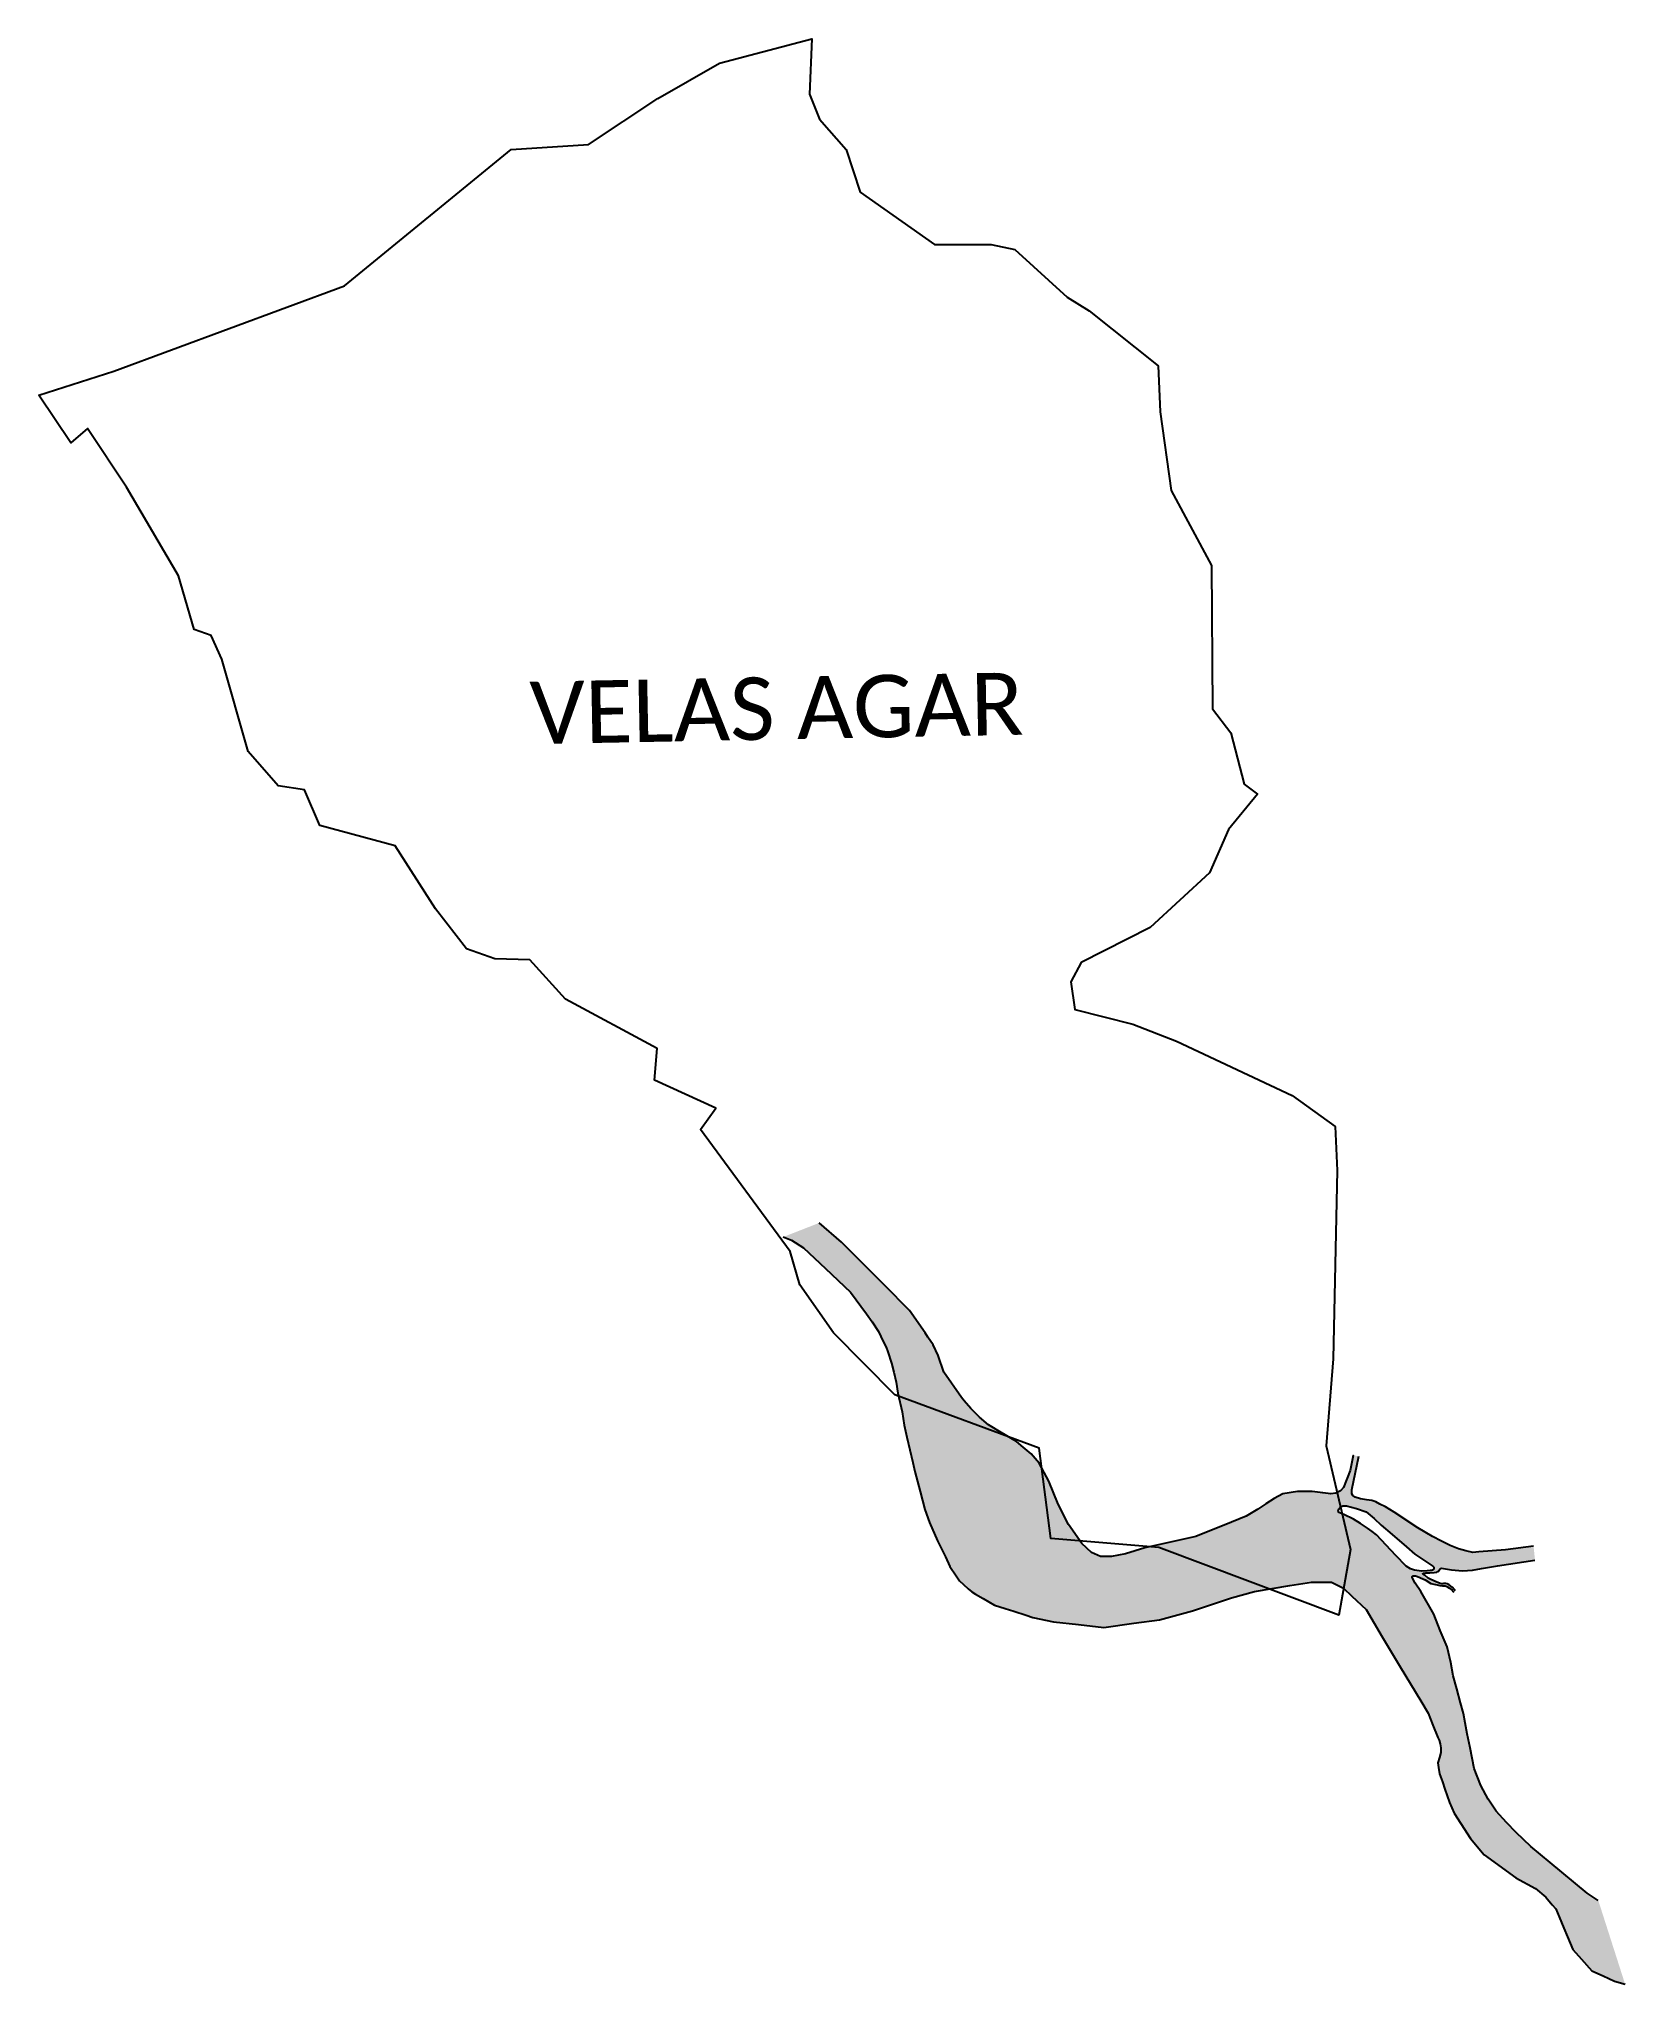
# Model space of a CAD drawing. Header units: metres. Extents: x 284719 to 287481, y 2012148 to 2015536.
import ezdxf

# ---------------------------------------------------------------- set-up
doc = ezdxf.new("R2010")
doc.units = ezdxf.units.M
doc.header["$MEASUREMENT"] = 0
for name, color, linetype in [('CREEK', 132, 'Continuous'), ('village', 3, 'Continuous'), ('VILLAGE NAME', 250, 'Continuous')]:
    doc.layers.add(name, color=color, linetype=linetype)
doc.styles.get("Standard").update_dxf_attribs({"font": 'simplex.shx'})

msp = doc.modelspace()

# ---------------------------------------------------------------- hatches: boundary and pattern name
at = {"layer": 'CREEK'}
h = msp.add_hatch(dxfattribs=at)
h.set_pattern_fill('DASH', color=256)
h.set_pattern_definition([(0, (0, 0), (3.175, 3.175), [3.175, -3.175])])
h.paths.add_polyline_path([(286897.2, 2012842.2), (286934.9, 2012848.4), (286969.9, 2012848.4), (286990.9, 2012837.6), (287005.1, 2012824.1), (287030, 2012800.8), (287058.1, 2012753.2), (287089.1, 2012701.1), (287125.1, 2012641.4), (287138, 2012620), (287146.2, 2012599.3), (287154.7, 2012577.7), (287157.1, 2012573.1), (287158.9, 2012566.5), (287160, 2012559.8), (287160, 2012551.6), (287157.6, 2012543), (287154.9, 2012533.7), (287155.8, 2012525.4), (287158, 2012514.5), (287162.8, 2012500.7), (287167.3, 2012487.7), (287175, 2012464.4), (287183.6, 2012445.9), (287194.9, 2012428.2), (287211.9, 2012401.8), (287235.5, 2012373.6), (287290.6, 2012333.6), (287324.8, 2012314.7), (287342.8, 2012299.7), (287354.2, 2012286.4), (287360.3, 2012279.4), (287366.1, 2012265.5), (287374.4, 2012245.6), (287380.6, 2012230.9), (287390.1, 2012208.4), (287405, 2012192), (287423.3, 2012171.7), (287442.6, 2012162.9), (287462.5, 2012153.7), (287480.9, 2012148.3), (287434.3, 2012293.8), (287414.8, 2012306.7), (287350.5, 2012360), (287316.6, 2012388), (287291.5, 2012412.6), (287274.2, 2012429.5), (287256.3, 2012449.5), (287242.4, 2012470.2), (287229.8, 2012494), (287218.2, 2012523.6), (287210.9, 2012559.7), (287206, 2012584.2), (287202.3, 2012603.5), (287199.3, 2012619.5), (287194.2, 2012638.3), (287187.7, 2012662.3), (287181.7, 2012684.9), (287177.4, 2012708.4), (287170.9, 2012735.8), (287158.9, 2012764), (287147.7, 2012792.3), (287125.3, 2012832), (287115.2, 2012846.4), (287111.9, 2012852.9), (287109.8, 2012857.5), (287110.7, 2012858.7), (287112.2, 2012859.3), (287116, 2012859.3), (287119.2, 2012858.4), (287128.9, 2012854.1), (287133, 2012852.3), (287142.9, 2012846.1), (287148, 2012844.5), (287153.9, 2012843.4), (287158.6, 2012842.5), (287162.9, 2012841.7), (287164.3, 2012841.7), (287165.9, 2012841.7), (287167.4, 2012841.7), (287169.2, 2012841.3), (287170.7, 2012840.7), (287175.1, 2012838), (287179.7, 2012834.1), (287181.6, 2012832.1), (287182.9, 2012830.7), (287185.1, 2012833), (287183.9, 2012834.9), (287179.6, 2012839.4), (287174.5, 2012843.8), (287171.2, 2012845.6), (287169, 2012846.2), (287167.1, 2012846.2), (287165.3, 2012845.7), (287163.6, 2012845.3), (287161, 2012845.3), (287159.1, 2012845.8), (287151.7, 2012849.1), (287142.8, 2012852.7), (287138, 2012855.5), (287132.2, 2012860.3), (287129.6, 2012862.3), (287128.7, 2012862.9), (287129.6, 2012864.1), (287133.7, 2012864.5), (287141.1, 2012864.5), (287148.6, 2012865.2), (287153, 2012865.9), (287154.7, 2012866.6), (287156, 2012867.5), (287158.2, 2012870.6), (287159.4, 2012872.2), (287161, 2012872.9), (287178.8, 2012869.8), (287197.7, 2012867.7), (287215.5, 2012869.2), (287231, 2012871.9), (287258.6, 2012876.8), (287324, 2012886.7), (287321.6, 2012911.1), (287272.6, 2012904.3), (287226.1, 2012900.9), (287215.6, 2012899.9), (287203.6, 2012902.9), (287190.8, 2012906.2), (287176.5, 2012912), (287161.4, 2012919.7), (287145.8, 2012927.5), (287120.1, 2012942.9), (287079.1, 2012970), (287063.7, 2012979.4), (287053.9, 2012984), (287046.7, 2012988.3), (287040.2, 2012990.7), (287030.7, 2012991.9), (287020, 2012993.1), (287011, 2012996.5), (287006.9, 2012999.2), (287004.9, 2013001.8), (287004.9, 2013004.4), (287004.9, 2013009.2), (287017.1, 2013067.5), (287007.7, 2013069), (287002.5, 2013042.7), (286990.5, 2013012.9), (286985.3, 2013007.3), (286977.1, 2013003.1), (286968.3, 2013001.9), (286954.7, 2013003.8), (286936.1, 2013006.4), (286910.6, 2013006.4), (286885.2, 2013002.3), (286870, 2012993.9), (286855.3, 2012984.6), (286841.2, 2012975.6), (286821.4, 2012963), (286795.8, 2012952.6), (286733.6, 2012927.5), (286644.5, 2012907.8), (286611.2, 2012897.7), (286586.7, 2012892.9), (286567.3, 2012892.9), (286551.6, 2012899.7), (286534.9, 2012915.4), (286512, 2012948.5), (286493.6, 2012983.8), (286477.4, 2013024.3), (286460.5, 2013055.3), (286447, 2013071.8), (286433, 2013083.5), (286421.5, 2013093), (286394.6, 2013109), (286372.5, 2013122.2), (286356.9, 2013135.8), (286341.8, 2013150.7), (286330.4, 2013163.8), (286325.3, 2013169.7), (286295, 2013214.1), (286285.1, 2013242.8), (286276.3, 2013261.7), (286267.1, 2013275), (286262, 2013282.4), (286234.9, 2013321.4), (286191.3, 2013365.3), (286116.8, 2013440.4), (286077.9, 2013473.9), (286015.3, 2013449.4), (286029.6, 2013443.6), (286050.6, 2013430.7), (286088.5, 2013394.6), (286132.2, 2013353.1), (286159.9, 2013315.3), (286170.1, 2013301.4), (286180.8, 2013284.5), (286189.2, 2013267.5), (286194.1, 2013257.6), (286197.5, 2013249.1), (286203.4, 2013229.5), (286208, 2013214), (286212, 2013196.4), (286214.8, 2013177.3), (286222.2, 2013144.9), (286225.9, 2013121.4), (286230.6, 2013101), (286235.7, 2013078.9), (286240.8, 2013056.9), (286244.5, 2013040.7), (286253.6, 2013006.1), (286261.9, 2012974.6), (286269.7, 2012952.3), (286283.9, 2012920.1), (286297.4, 2012892.3), (286305.5, 2012875.6), (286316.4, 2012859.2), (286321.9, 2012850.8), (286329.1, 2012844.3), (286337.3, 2012836.9), (286343.4, 2012831.4), (286349.9, 2012827.6), (286363.5, 2012819.6), (286383, 2012808.1), (286401.6, 2012802.3), (286416.4, 2012797.7), (286438, 2012791), (286450, 2012786.8), (286485.9, 2012779.3), (286529.4, 2012774.3), (286573.2, 2012769.3), (286625.5, 2012776.6), (286670, 2012782.9), (286728, 2012798.6), (286795.8, 2012821.1), (286835.8, 2012832.1)])
h.paths.add_polyline_path([(286981.6, 2012972.9), (286982.4, 2012975.6), (286985.2, 2012979.2), (286989.6, 2012981.4), (286995.9, 2012981.4), (287013.2, 2012976.6), (287030.1, 2012970.9), (287044.3, 2012959), (287056.3, 2012947.4), (287075.4, 2012931), (287100.1, 2012909.8), (287115.1, 2012896.9), (287144.4, 2012877.3), (287146.2, 2012875.9), (287147.7, 2012874.4), (287148.2, 2012872.3), (287147.8, 2012870.7), (287146.8, 2012869.8), (287145.8, 2012869.1), (287144.6, 2012868.7), (287141.6, 2012868.3), (287136.4, 2012867.7), (287126.6, 2012867.5), (287114.5, 2012869.4), (287107.2, 2012871.5), (287099.9, 2012876), (287081.6, 2012894.5), (287047.9, 2012930.6), (287040.5, 2012936.4), (287032.6, 2012942.5), (287020, 2012950.2), (287007.8, 2012957.7), (286991, 2012965.8), (286982.8, 2012969.8)], flags=16)

# ---------------------------------------------------------------- linework, layer by layer
at = {"layer": 'CREEK', "flags": 128}
for points in [[(287007.7, 2013069), (287007.7, 2013069), (287002.5, 2013042.7), (286990.5, 2013012.9), (286985.3, 2013007.3), (286977.1, 2013003.1), (286968.3, 2013001.9), (286954.7, 2013003.8), (286936.1, 2013006.4), (286910.6, 2013006.4), (286885.2, 2013002.3), (286870, 2012993.9), (286855.3, 2012984.6), (286841.2, 2012975.6), (286821.4, 2012963), (286795.8, 2012952.6), (286733.6, 2012927.5), (286644.5, 2012907.8), (286611.2, 2012897.7), (286586.7, 2012892.9), (286567.3, 2012892.9), (286551.6, 2012899.7), (286534.9, 2012915.4), (286512, 2012948.5), (286493.6, 2012983.8), (286477.4, 2013024.3), (286460.5, 2013055.3), (286447, 2013071.8), (286433, 2013083.5), (286421.5, 2013093), (286394.6, 2013109), (286372.5, 2013122.2), (286356.9, 2013135.8), (286341.8, 2013150.7), (286330.4, 2013163.8), (286325.3, 2013169.7), (286295, 2013214.1), (286285.1, 2013242.8), (286276.3, 2013261.7), (286267.1, 2013275), (286262, 2013282.4), (286234.9, 2013321.4), (286191.3, 2013365.3), (286116.8, 2013440.4), (286077.9, 2013473.9)], [(286015.3, 2013449.4), (286029.6, 2013443.6), (286050.6, 2013430.7), (286088.5, 2013394.6), (286132.2, 2013353.1), (286159.9, 2013315.3), (286170.1, 2013301.4), (286180.8, 2013284.5), (286189.2, 2013267.5), (286194.1, 2013257.6), (286197.5, 2013249.1), (286203.4, 2013229.5), (286208, 2013214), (286212, 2013196.4), (286214.8, 2013177.3), (286222.2, 2013144.9), (286225.9, 2013121.4), (286230.6, 2013101), (286235.7, 2013078.9), (286240.8, 2013056.9), (286244.5, 2013040.7), (286253.6, 2013006.1), (286261.9, 2012974.6), (286269.7, 2012952.3), (286283.9, 2012920.1), (286297.4, 2012892.3), (286305.5, 2012875.6), (286316.4, 2012859.2), (286321.9, 2012850.8), (286329.1, 2012844.3), (286337.3, 2012836.9), (286343.4, 2012831.4), (286349.9, 2012827.6), (286363.5, 2012819.6), (286383, 2012808.1), (286401.6, 2012802.3), (286416.4, 2012797.7), (286438, 2012791), (286450, 2012786.8), (286485.9, 2012779.3), (286529.4, 2012774.3), (286573.2, 2012769.3), (286625.5, 2012776.6), (286670, 2012782.9), (286728, 2012798.6), (286795.8, 2012821.1), (286835.8, 2012832.1), (286897.2, 2012842.2), (286934.9, 2012848.4), (286969.9, 2012848.4), (286990.9, 2012837.6), (287005.1, 2012824.1), (287030, 2012800.8), (287058.1, 2012753.2), (287089.1, 2012701.1), (287125.1, 2012641.4), (287138, 2012620), (287146.2, 2012599.3), (287154.7, 2012577.7), (287157.1, 2012573.1), (287158.9, 2012566.5), (287160, 2012559.8), (287160, 2012551.6), (287157.6, 2012543), (287154.9, 2012533.7), (287155.8, 2012525.4), (287158, 2012514.5), (287162.8, 2012500.7), (287167.3, 2012487.7), (287175, 2012464.4), (287183.6, 2012445.9), (287194.9, 2012428.2), (287211.9, 2012401.8), (287235.5, 2012373.6), (287290.6, 2012333.6), (287324.8, 2012314.7), (287342.8, 2012299.7), (287354.2, 2012286.4), (287360.3, 2012279.4), (287366.1, 2012265.5), (287374.4, 2012245.6), (287380.6, 2012230.9), (287390.1, 2012208.4), (287405, 2012192), (287423.3, 2012171.7), (287442.6, 2012162.9), (287462.5, 2012153.7), (287480.9, 2012148.3)], [(287321.6, 2012911.1), (287272.6, 2012904.3), (287226.1, 2012900.9), (287215.6, 2012899.9), (287203.6, 2012902.9), (287190.8, 2012906.2), (287176.5, 2012912), (287161.4, 2012919.7), (287145.8, 2012927.5), (287120.1, 2012942.9), (287079.1, 2012970), (287063.7, 2012979.4), (287053.9, 2012984), (287046.7, 2012988.3), (287040.2, 2012990.7), (287030.7, 2012991.9), (287020, 2012993.1), (287011, 2012996.5), (287006.9, 2012999.2), (287004.9, 2013001.8), (287004.9, 2013004.4), (287004.9, 2013009.2), (287017.1, 2013067.5)], [(287185.1, 2012833), (287183.9, 2012834.9), (287179.6, 2012839.4), (287174.5, 2012843.8), (287171.2, 2012845.6), (287169, 2012846.2), (287167.1, 2012846.2), (287165.3, 2012845.7), (287163.6, 2012845.3), (287161, 2012845.3), (287159.1, 2012845.8), (287151.7, 2012849.1), (287142.8, 2012852.7), (287138, 2012855.5), (287132.2, 2012860.3), (287129.6, 2012862.3), (287129, 2012862.8), (287129, 2012863.2), (287129.3, 2012863.6), (287130.1, 2012864.2), (287133.7, 2012864.5), (287141.1, 2012864.5), (287148.6, 2012865.2), (287153, 2012865.9), (287154.7, 2012866.6), (287156, 2012867.5), (287158.2, 2012870.6), (287159.4, 2012872.2), (287161, 2012872.9), (287178.8, 2012869.8), (287197.7, 2012867.7), (287215.5, 2012869.2), (287231, 2012871.9), (287258.6, 2012876.8), (287324, 2012886.7)], [(287170.9, 2012735.8), (287158.9, 2012764), (287147.7, 2012792.3), (287125.3, 2012832), (287115.2, 2012846.4), (287111.9, 2012852.9), (287110.1, 2012856.9), (287110.1, 2012857.9), (287110.7, 2012858.7), (287112.2, 2012859.3), (287116, 2012859.3), (287119.2, 2012858.4), (287128.9, 2012854.1), (287133, 2012852.3), (287142.9, 2012846.1), (287148, 2012844.5), (287153.9, 2012843.4), (287158.6, 2012842.5), (287162.9, 2012841.7), (287164.3, 2012841.7), (287165.9, 2012841.7), (287167.4, 2012841.7), (287169.2, 2012841.3), (287170.7, 2012840.7), (287175.1, 2012838), (287179.7, 2012834.1), (287181.6, 2012832.1), (287182.9, 2012830.7)], [(287434.3, 2012293.8), (287414.8, 2012306.7), (287350.5, 2012360), (287316.6, 2012388), (287291.5, 2012412.6), (287274.2, 2012429.5), (287256.3, 2012449.5), (287242.4, 2012470.2), (287229.8, 2012494), (287218.2, 2012523.6), (287210.9, 2012559.7), (287206, 2012584.2), (287202.3, 2012603.5), (287199.3, 2012619.5), (287194.2, 2012638.3), (287187.7, 2012662.3), (287181.7, 2012684.9), (287177.4, 2012708.4), (287170.9, 2012735.8)]]:
    msp.add_lwpolyline(points, dxfattribs=at)
msp.add_lwpolyline([(287047.9, 2012930.6), (287040.5, 2012936.4), (287032.6, 2012942.5), (287020, 2012950.2), (287007.8, 2012957.7), (286991, 2012965.8), (286982.8, 2012969.8), (286981.6, 2012972.9), (286982.4, 2012975.6), (286985.2, 2012979.2), (286989.6, 2012981.4), (286995.9, 2012981.4), (287013.2, 2012976.6), (287030.1, 2012970.9), (287044.3, 2012959), (287056.3, 2012947.4), (287075.4, 2012931), (287100.1, 2012909.8), (287115.1, 2012896.9), (287144.4, 2012877.3), (287144.4, 2012877.3), (287146.2, 2012875.9), (287147.7, 2012874.4), (287148.2, 2012872.3), (287147.8, 2012870.7), (287146.8, 2012869.8), (287145.8, 2012869.1), (287144.6, 2012868.7), (287141.6, 2012868.3), (287136.4, 2012867.7), (287126.6, 2012867.5), (287114.5, 2012869.4), (287107.2, 2012871.5), (287099.9, 2012876), (287099.9, 2012876), (287081.6, 2012894.5)], close=True, dxfattribs=at)
at = {"layer": 'village', "color": 3, "true_color": 0x00ff00}
msp.add_polyline3d([(287002.9, 2012905.1, 0), (286982.7, 2012790.8, 0), (286669.4, 2012908.4, 0), (286480.8, 2012924.2, 0), (286460.9, 2013081.5, 0), (286209.4, 2013174.2, 0), (286102.5, 2013282.7, 0), (286044.1, 2013366.2, 0), (286027.5, 2013423.8, 0), (285870.9, 2013636.7, 0), (285897.7, 2013673.6, 0), (285791.3, 2013722.3, 0), (285795.4, 2013777.6, 0), (285635.8, 2013863.4, 0), (285573.7, 2013932, 0), (285513.3, 2013933.8, 0), (285463.5, 2013951.2, 0), (285409.6, 2014020.8, 0), (285339.5, 2014130.7, 0), (285208.6, 2014165.9, 0), (285181.5, 2014228.3, 0), (285135.6, 2014234.9, 0), (285083.6, 2014294.5, 0), (285037.9, 2014455.5, 0), (285019.3, 2014496.9, 0), (284989.8, 2014507, 0), (284962.4, 2014600.6, 0), (284872, 2014755.1, 0), (284803.7, 2014857.5, 0), (284774.9, 2014832.2, 0), (284719.2, 2014915.1, 0), (284849.9, 2014957.2, 0), (285251.2, 2015105.8, 0), (285541.6, 2015343.3, 0), (285676, 2015351.6, 0), (285796.8, 2015432.2, 0), (285904, 2015493.5, 0), (286065.1, 2015535.7, 0), (286061, 2015439.4, 0), (286078.3, 2015395.8, 0), (286124.7, 2015343.1, 0), (286149, 2015268.7, 0), (286278.6, 2015177.4, 0), (286377.3, 2015177.6, 0), (286418.5, 2015169, 0), (286509.6, 2015086, 0), (286548, 2015062.3, 0), (286667.8, 2014966.6, 0), (286671.5, 2014886.4, 0), (286690.4, 2014749.4, 0), (286760.8, 2014618.9, 0), (286762.7, 2014369.1, 0), (286794.6, 2014327.1, 0), (286817.6, 2014238, 0), (286840.7, 2014220.7, 0), (286790.2, 2014158.8, 0), (286757.2, 2014083.3, 0), (286654.2, 2013988.4, 0), (286533.9, 2013927.3, 0), (286515.7, 2013893.4, 0), (286523, 2013845.6, 0), (286623.9, 2013819.8, 0), (286700, 2013790.1, 0), (286901.5, 2013696, 0), (286976.1, 2013641.5, 0), (286979.5, 2013565.1, 0), (286972.9, 2013237.2, 0), (286960.6, 2013085.4, 0)], close=True, dxfattribs=at)

# ---------------------------------------------------------------- texts
at = {"layer": 'VILLAGE NAME', "insert": (285572.9, 2014416.2), "char_height": 108.748, "attachment_point": 1, "rotation": 1.1028}
msp.add_mtext_dynamic_manual_height_columns('{\\fCalibri|b0|i0|c0|p34;VELAS AGAR}', width=1124.425, gutter_width=543.7, heights=[0], dxfattribs=at)

doc.saveas('drawing.dxf')
